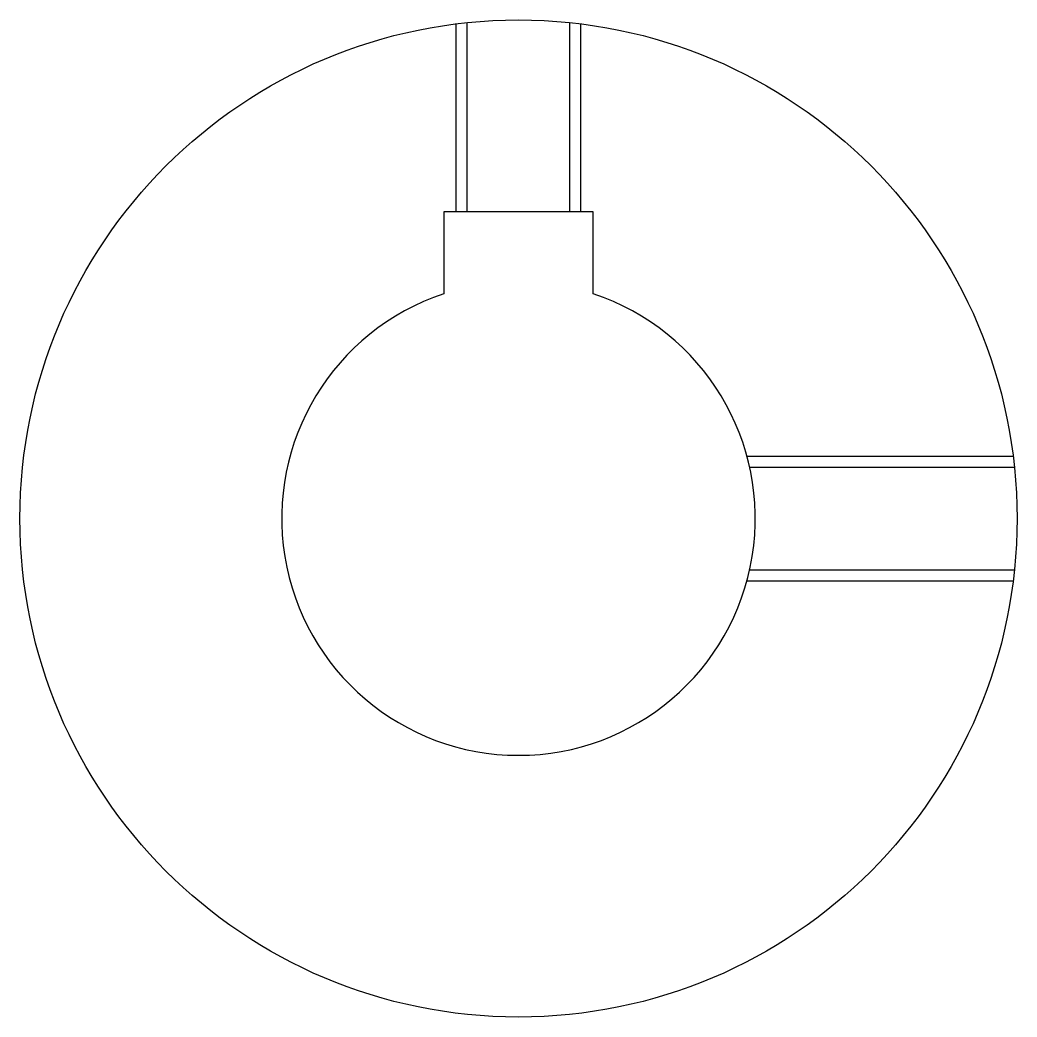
# Model space of a CAD drawing. Header units: metres. Extents: x 123 to 288, y 62 to 185.
# Drawn here: x 248 to 288, y 103.75 to 143.75 of the extents above.
import ezdxf

# ---------------------------------------------------------------- set-up
doc = ezdxf.new("R2010")
doc.units = ezdxf.units.M

msp = doc.modelspace()

# ---------------------------------------------------------------- linework, layer by layer
at = {"color": 4}
for points in [[(265.934998, 136.050003), (265.934998, 143.643112)], [(270.065002, 136.050003), (270.065002, 143.643112)], [(265.5, 136.050003), (265.5, 143.59314)], [(270.5, 136.050003), (270.5, 143.59314)], [(271, 132.763885), (271, 136.050003), (265, 136.050003), (265, 132.763885)], [(277.165161, 126.25), (287.84314, 126.25)], [(277.272858, 125.815002), (287.893127, 125.815002)], [(277.272858, 121.684998), (287.893127, 121.684998)], [(277.165161, 121.25), (287.84314, 121.25)]]:
    msp.add_lwpolyline(points, dxfattribs=at)
msp.add_circle((268, 123.75), 20, dxfattribs=at)
msp.add_arc((268, 123.75), 9.5, 108.4084803, 71.5915197, dxfattribs=at)

doc.saveas('drawing.dxf')
